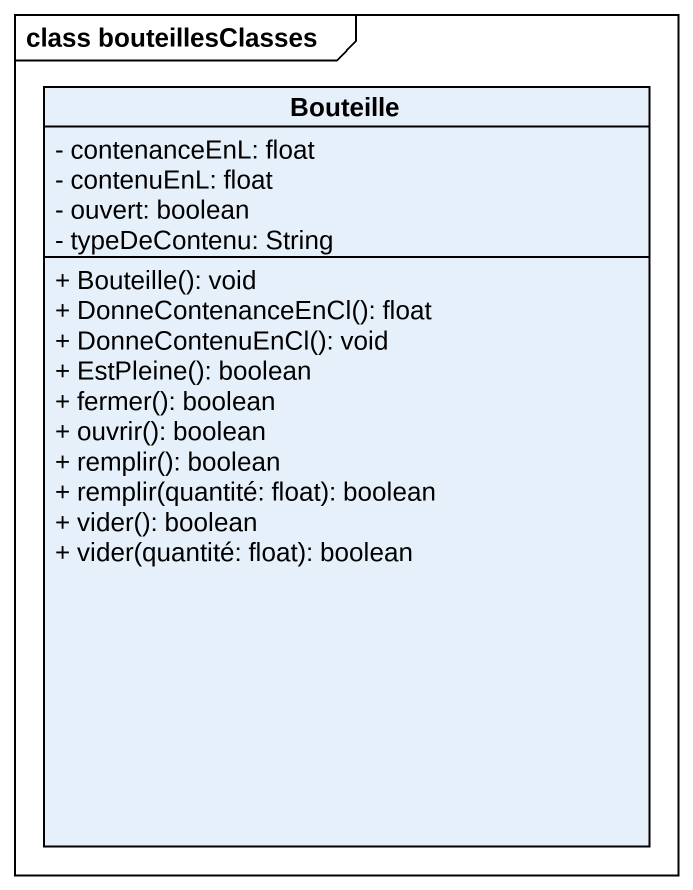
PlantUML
@startuml
mainframe class bouteillesClasses
hide circle
hide empty members
skinparam classAttributeIconSize 0
class Bouteille {
  - contenanceEnL: float
  - contenuEnL: float
  - ouvert: boolean
  - typeDeContenu: String
  + Bouteille(): void
  + DonneContenanceEnCl(): float
  + DonneContenuEnCl(): void
  + EstPleine(): boolean
  + fermer(): boolean
  + ouvrir(): boolean
  + remplir(): boolean
  + remplir(quantité: float): boolean
  + vider(): boolean
  + vider(quantité: float): boolean
}
@enduml
